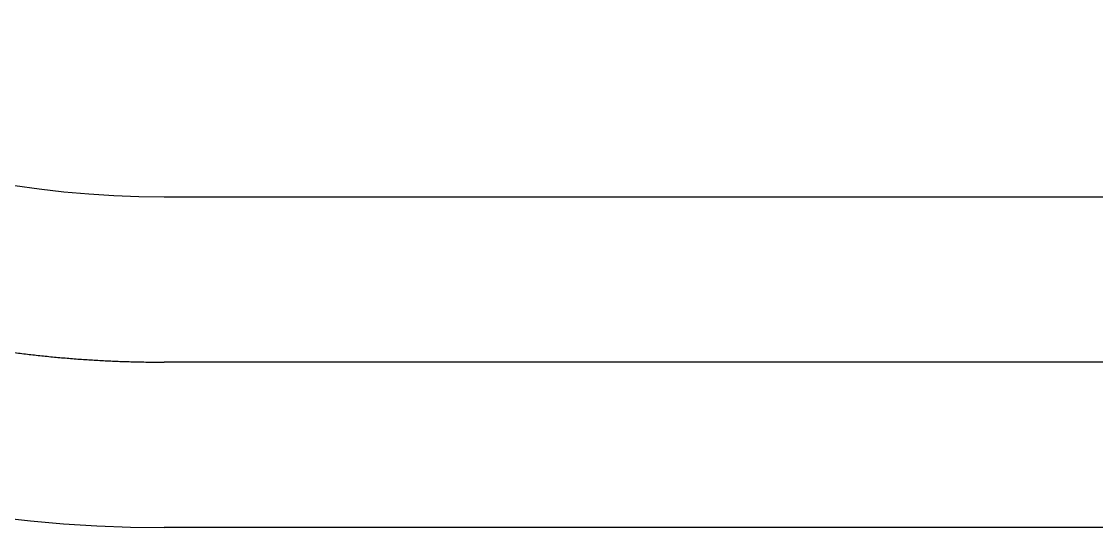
# Model space of a CAD drawing. Header units: millimetres. Extents: x 129492 to 2683129, y 513162 to 1188265.
# Drawn here: x 164127 to 177126, y 535455 to 541575 of the extents above; entities that cross this region are included whole.
import ezdxf

# ---------------------------------------------------------------- set-up
doc = ezdxf.new("R2010")
doc.units = ezdxf.units.MM
doc.header["$LTSCALE"] = 1000
doc.linetypes.add('3#_t8$0$ACAD_ISO04W100', pattern=[30.5, 24, -3, 0.5, -3])
for name, color, linetype in [('3#_t8$0$G-0-XREF', 252, 'Continuous'), ('3#_t8$0$ROAD', 60, 'Continuous'), ('3#_t8$0$ROAD-CENT', 60, '3#_t8$0$ACAD_ISO04W100')]:
    doc.layers.add(name, color=color, linetype=linetype)
doc.layers.get('3#_t8$0$G-0-XREF').off()

# ---------------------------------------------------------------- blocks, each defined once
blk = doc.blocks.new('3#_t8$0$A$C5E5D5757')
at = {"layer": '3#_t8$0$ROAD', "color": 8}
for p, q in [((-7.696, -6.27), (38.531, 1.541)), ((39.198, -2.403), (-7.03, -10.214))]:
    blk.add_line(p, q, dxfattribs=at)
for radius in [12, 16]:
    blk.add_arc((-9.695, 5.563), radius, 190.5414, 279.5903, dxfattribs=at)
at = {"layer": '3#_t8$0$ROAD-CENT', "color": 8, "linetype": '3#_t8$0$ACAD_ISO04W100', "ltscale": 0.25}
blk.add_lwpolyline([(38.864, -0.431), (-7.363, -8.242, -0.40936), (-23.459, 3.001, 0.069498), (-37.148, 43.931, 0.059721)], format="xyb", dxfattribs=at)

msp = doc.modelspace()

# ---------------------------------------------------------------- block references
at = {"layer": '3#_t8$0$G-0-XREF', "ltscale": 5, "xscale": 999.9999999999999, "yscale": 999.9999999999999, "zscale": 999.9999999999999, "rotation": 350.409659570022}
msp.add_blockref('3#_t8$0$A$C5E5D5757', (174485, 544355), dxfattribs=at)

doc.saveas('drawing.dxf')
